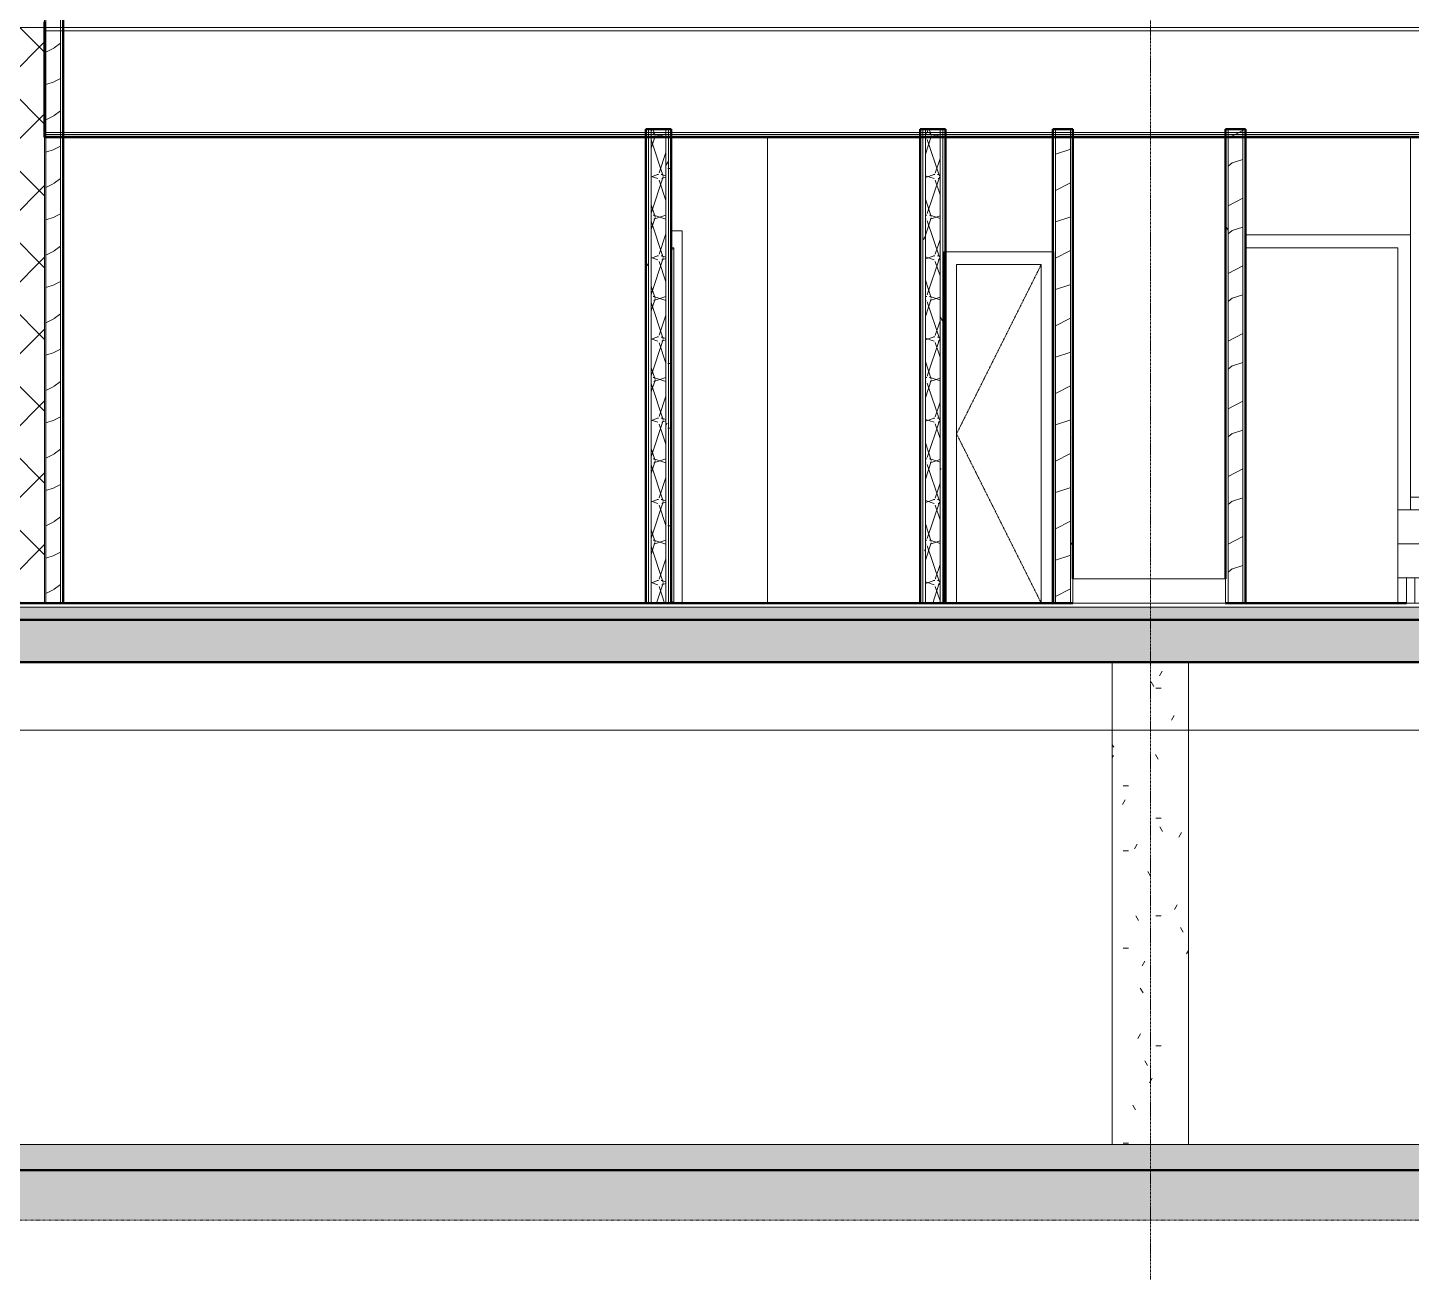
# Model space of a CAD drawing. Header units: inches. Extents: x 9609 to 15463, y -232 to 527.
# Drawn here: x 10238 to 10564.8, y -159.8 to 136 of the extents above; entities that cross this region are included whole.
import ezdxf

# ---------------------------------------------------------------- set-up
doc = ezdxf.new("R2010")
doc.units = ezdxf.units.IN
doc.header["$MEASUREMENT"] = 0
for name, pattern in [('Aligning Line 1_8_', [0.25, 0.125, -0.125]), ('Dash 1_16_', [0.125, 0.0625, -0.0625]), ('Grid Line 1_2_', [0.875, 0.5, -0.125, 0.125, -0.125])]:
    doc.linetypes.add(name, pattern=pattern)
for name, color, linetype, lineweight in [('0-1', 7, 'Continuous', 5), ('0-3', 7, 'Continuous', 13), ('A-DOOR-2', 250, 'Dash 1_16_', 9), ('A-DOOR-FRAM-1', 250, 'Continuous', 9), ('A-DOOR-FRAM-2', 50, 'Continuous', 20), ('A-FLOR-1', 192, 'Continuous', 50), ('A-FLOR-LEVL-1', 51, 'Grid Line 1_2_', 9), ('A-FLOR-MCUT', 51, 'Continuous', 13), ('A-FLOR-PATT-1', 8, 'Continuous', 9), ('A-WALL-1', 7, 'Continuous', 13), ('A-WALL-2', 10, 'Continuous', 50), ('A-WALL-PATT-1', 250, 'Continuous', 9), ('A-WALL-PATT-2', 253, 'Continuous', 9), ('A-WALL-PATT-4', 252, 'Continuous', 9), ('C-BLDG-PADS-1', 253, 'Continuous', 9), ('C-BLDG-PADS-2', 7, 'Continuous', 13), ('C-TOPO', 7, 'Continuous', 9), ('C-TOPO-1', 10, 'Continuous', 50), ('C-TOPO-2', 250, 'Continuous', 9), ('G-ANNO-SYMB', 111, 'Aligning Line 1_8_', 9), ('G-ANNO-SYMB-2', 147, 'Aligning Line 1_8_', 9), ('I-FURN-1', 250, 'Continuous', 9), ('I-WALL-1', 10, 'Continuous', 50), ('I-WALL-2', 7, 'Continuous', 13), ('P-SANR-FIXT-1', 250, 'Continuous', 9), ('S-COLS', 52, 'Continuous', 9), ('S-GRID-1', 1, 'Grid Line 1_2_', 9)]:
    doc.layers.add(name, color=color, linetype=linetype, lineweight=lineweight)
pattern_1 = [(0, (10995.947, 72), (30.72, 7.68), [1.267, -21.773, 1.267, -21.773, -122.88]), (0, (10995.947, 72), (30.72, 7.68), [-46.08, 1.267, -44.813, 1.267, -21.773, -53.76]), (0, (10995.947, 72), (30.72, 7.68), [-115.2, 1.267, -14.093, 1.267, -37.133]), (120, (11007.467, 75.84), (-22.011075, 22.7643), [1.267, -21.773, 1.267, -21.773, -122.88]), (120, (11007.467, 75.84), (-22.011075, 22.7643), [-46.08, 1.267, -44.813, 1.267, -21.773, -53.76]), (120, (11007.467, 75.84), (-22.011075, 22.7643), [-115.2, 1.267, -14.093, 1.267, -37.133]), (240, (11011.307, 91.2), (-8.708925, -30.4443), [1.267, -21.773, 1.267, -21.773, -122.88]), (240, (11011.307, 91.2), (-8.708925, -30.4443), [-46.08, 1.267, -44.813, 1.267, -21.773, -53.76]), (240, (11011.307, 91.2), (-8.708925, -30.4443), [-115.2, 1.267, -14.093, 1.267, -37.133])]
pattern_2 = [(216.87, (11002.345, 87.994), (47.980943, 31.987086), [7.997, -71.971]), (206.565, (11011.941, 83.196), (-15.993714, -15.99413), [17.881, -17.881]), (198.435, (11011.941, 75.199), (-31.98674, -15.99388), [10.115, -40.461])]
pattern_3 = [(50, (10995.947, 72), (27.5427, -2.4099), [2.88, -31.68]), (355, (10995.947, 72), (-5.32784, 28.8843), [2.304, -25.344]), (100.451, (10998.243, 71.8), (22.2153, 26.4739), [2.448, -26.924]), (46.184, (10995.947, 79.68), (40.9819, -6.3564), [4.32, -47.52]), (96.636, (10999.363, 79.15), (35.8907, 37.4062), [3.671, -40.386]), (351.184, (10995.947, 79.68), (35.891, 37.4062), [3.456, -38.016]), (21, (10999.787, 77.76), (22.92104, -15.46073), [2.88, -31.68]), (326, (10999.787, 77.76), (9.3435, 27.84574), [2.304, -25.344]), (71.451, (11001.697, 76.472), (32.2648, 12.3844), [2.448, -26.924]), (37.5, (10995.947, 72), (0.466855, 12.78271), [1.267, -23.77, 1.267, -24.461, -25.44]), (37.5, (10995.947, 72), (0.466855, 12.78271), [-50.765, 1.267, -24.173]), (7.5, (10995.947, 72), (10.10159, 15.14509), [1.267, -13.402, 1.267, -23.194, -9.696]), (7.5, (10995.947, 72), (10.10159, 15.14509), [-39.13, 1.267, -8.429]), (327.5, (10987.384, 72), (20.49916, -0.86578), [1.267, -8.333, 1.267, -28.685, -39.744]), (327.5, (10987.384, 72), (20.49916, -0.86578), [-39.552, 1.267, -38.477]), (317.5, (10983.544, 72), (22.39478, 3.8443), [1.267, -11.213, 1.267, -18.624, -28.224]), (317.5, (10983.544, 72), (22.39478, 3.8443), [-32.371, 1.267, -26.957])]
pattern_4 = [(161.57, (10996.427, 72.48), (-3.8399538, -1.54e-05), [0, -27.322, 3.034, 0]), (18.43, (10995.467, 72.48), (-3.8399538, 1.54e-05), [0, -27.322, 3.034, 0]), (108.43, (10996.427, 72.48), (1.919622, -9.6005246), [9.106, -21.25]), (71.57, (10995.467, 72.48), (1.919622, 9.6005246), [9.106, -21.25])]

# ---------------------------------------------------------------- blocks, each defined once
blk = doc.blocks.new('CTR - 2nd Phase_rvt-1-BUILDING SECTION - EAST_WEST - LOOKING NORTH')
at = {"layer": 'A-FLOR-LEVL-1'}
for p, q in [((9609.49, 136), (12558.48, 136)), ((9609.49, 0), (12558.48, 0)), ((9609.49, -30), (12558.48, -30)), ((9609.49, -128), (12558.48, -128))]:
    blk.add_line(p, q, dxfattribs=at)
blk = doc.blocks.new('Interior_barn_door_18732 - Interior_barn_door_18732-1656080-BUILDING SECTION - EAST_WEST - LOOKING NORTH')
at = {"layer": 'A-DOOR-FRAM-1'}
for p, q in [((10564.66, 87), (10525.66, 87)), ((10564.66, 25), (10564.66, 87)), ((10525.66, 84), (10561.66, 84)), ((10561.66, 84), (10561.66, 22)), ((10561.66, 6), (10561.66, 0))]:
    blk.add_line(p, q, dxfattribs=at)
blk = doc.blocks.new('Shower Base-3D - 36_ x 36_-1585791-BUILDING SECTION - EAST_WEST - LOOKING NORTH')
at = {"layer": 'P-SANR-FIXT-1'}
for p, q in [((10484.91, 5.75), (10520.91, 5.75)), ((10484.91, 0), (10484.91, 5.75)), ((10520.91, 5.75), (10520.91, 0)), ((10520.91, 0), (10484.91, 0))]:
    blk.add_line(p, q, dxfattribs=at)
blk = doc.blocks.new('Single-Flush - CLOSET-1720256-BUILDING SECTION - EAST_WEST - LOOKING NORTH')
at = {"layer": 'A-DOOR-2'}
for p in [(10477.41, 80), (10477.41, 0)]:
    blk.add_line(p, (10457.41, 40), dxfattribs=at)
at = {"layer": 'A-DOOR-FRAM-2'}
for p, q in [((10480.41, 83), (10454.41, 83)), ((10454.41, 83), (10454.41, 0)), ((10480.41, 0), (10480.41, 83)), ((10457.41, 0), (10457.41, 80)), ((10457.41, 80), (10477.41, 80)), ((10477.41, 80), (10477.41, 0)), ((10454.41, 0), (10457.41, 0)), ((10477.41, 0), (10480.41, 0))]:
    blk.add_line(p, q, dxfattribs=at)
blk = doc.blocks.new('Bed-Standard - Queen 60_ x 79_-1433484-BUILDING SECTION - EAST_WEST - LOOKING NORTH')
at = {"layer": 'I-FURN-1'}
for p, q in [((10618.66, 25), (10564.66, 25)), ((10564.66, 24), (10564.66, 25)), ((10564.66, 22), (10564.66, 24)), ((10618.66, 25), (10618.66, 24)), ((10618.66, 24), (10618.66, 22)), ((10561.66, 22), (10561.66, 14)), ((10561.66, 22), (10562.66, 22)), ((10562.66, 22), (10620.66, 22)), ((10620.66, 22), (10621.66, 22)), ((10621.66, 14), (10621.66, 22)), ((10561.66, 14), (10561.66, 6)), ((10561.66, 14), (10562.66, 14)), ((10562.66, 14), (10561.66, 14)), ((10562.66, 14), (10620.66, 14)), ((10620.66, 14), (10562.66, 14)), ((10620.66, 14), (10621.66, 14)), ((10621.66, 14), (10620.66, 14)), ((10621.66, 6), (10621.66, 14)), ((10562.66, 6), (10561.66, 6)), ((10620.66, 6), (10562.66, 6)), ((10563.66, 6), (10563.66, 0)), ((10565.66, 0), (10565.66, 6)), ((10617.66, 6), (10617.66, 0)), ((10619.66, 0), (10619.66, 6)), ((10621.66, 6), (10620.66, 6)), ((10565.66, 0), (10563.66, 0)), ((10619.66, 0), (10617.66, 0))]:
    blk.add_line(p, q, dxfattribs=at)
blk = doc.blocks.new('CTR - 1st Phase - Unit Layouts_rvt-1-BUILDING SECTION - EAST_WEST - LOOKING NORTH')
at = {"layer": 'A-WALL-PATT-1'}
h = blk.add_hatch(dxfattribs=at)
h.set_pattern_fill('FP_1', color=256, style=0, pattern_type=2)
h.set_pattern_definition(pattern_1)
h.paths.add_polyline_path([(10484.91, 0), (10484.91, 112), (10484.29, 112), (10484.29, 0)], flags=0)
h = blk.add_hatch(dxfattribs=at)
h.set_pattern_fill('FP_1', color=256, style=0, pattern_type=2)
h.set_pattern_definition(pattern_1)
h.paths.add_polyline_path([(10521.54, 0), (10521.54, 112), (10520.91, 112), (10520.91, 0)], flags=0)
h = blk.add_hatch(dxfattribs=at)
h.set_pattern_fill('FP_1', color=256, style=0, pattern_type=2)
h.set_pattern_definition(pattern_1)
h.paths.add_polyline_path([(10525.04, 0), (10525.66, 0), (10525.66, 112), (10525.04, 112), (10525.04, 1.29)], flags=0)
at = {"layer": 'A-WALL-PATT-2'}
h = blk.add_hatch(dxfattribs=at)
h.set_pattern_fill('FP_3', color=256, style=0, pattern_type=2)
h.set_pattern_definition(pattern_2)
h.paths.add_polyline_path([(10484.29, 0), (10484.29, 112), (10480.79, 112), (10480.79, 0), (10481.21, 0)], flags=0)
h = blk.add_hatch(dxfattribs=at)
h.set_pattern_fill('FP_3', color=256, style=0, pattern_type=2)
h.set_pattern_definition(pattern_2)
h.paths.add_polyline_path([(10525.04, 0), (10525.04, 112), (10521.54, 112), (10521.54, 0), (10524.26, 0)], flags=0)
at = {"layer": 'A-WALL-1'}
for p, q in [((10480.79, 112), (10480.79, 0)), ((10484.29, 112), (10484.29, 0)), ((10521.54, 112), (10521.54, 0)), ((10525.04, 112), (10525.04, 0)), ((10564.66, 87), (10564.66, 110.12))]:
    blk.add_line(p, q, dxfattribs=at)
at = {"layer": 'A-WALL-2'}
for p, q in [((10480.16, 112), (10480.16, 0)), ((10484.91, 112), (10480.16, 112)), ((10484.91, 5.75), (10484.91, 112)), ((10520.91, 112), (10520.91, 5.75)), ((10525.66, 112), (10520.91, 112)), ((10525.66, 0), (10525.66, 112)), ((10480.16, 0), (10484.91, 0)), ((10520.91, 0), (10525.66, 0))]:
    blk.add_line(p, q, dxfattribs=at)
at = {"layer": '0-3'}
for name in ['Interior_barn_door_18732 - Interior_barn_door_18732-1656080-BUILDING SECTION - EAST_WEST - LOOKING NORTH', 'Single-Flush - CLOSET-1720256-BUILDING SECTION - EAST_WEST - LOOKING NORTH', 'Bed-Standard - Queen 60_ x 79_-1433484-BUILDING SECTION - EAST_WEST - LOOKING NORTH', 'Shower Base-3D - 36_ x 36_-1585791-BUILDING SECTION - EAST_WEST - LOOKING NORTH']:
    blk.add_blockref(name, (0, 0), dxfattribs=at)
blk = doc.blocks.new('CTR  - Topography_rvt-1-BUILDING SECTION - EAST_WEST - LOOKING NORTH')
at = {"layer": 'C-BLDG-PADS-1'}
h = blk.add_hatch(dxfattribs=at)
h.set_pattern_fill('FP_2', color=256, style=0, pattern_type=2)
h.set_pattern_definition(pattern_3)
h.paths.add_polyline_path([(12082.19, -134), (12082.19, -128), (9896.19, -128), (9896.19, -134), (12031.2, -134)], flags=0)
at = {"layer": 'C-TOPO'}
h = blk.add_hatch(dxfattribs=at)
h.set_pattern_fill('FP_16', color=256, style=0, pattern_type=2)
h.set_pattern_definition([(0, (10995.947, 72), (24, 24), [24, -24]), (0, (10995.947, 81), (24, 24), [24, -24]), (0, (10995.947, 90), (24, 24), [24, -24]), (90, (10998.947, 93), (-24, 24), [24, -24]), (90, (11007.947, 93), (-24, 24), [24, -24]), (90, (11016.947, 93), (-24, 24), [24, -24])])
h.paths.add_polyline_path([(12070.19, -145.89), (12070.19, -134.01), (9908.19, -134.01), (9908.19, -145.89), (12031.2, -145.89)], flags=0)
at = {"layer": 'A-FLOR-LEVL-1'}
for p, q in [((9609.49, 0), (12558.48, 0)), ((9609.49, -128), (12558.48, -128))]:
    blk.add_line(p, q, dxfattribs=at)
at = {"layer": 'C-BLDG-PADS-2'}
for p, q in [((12082.19, -128), (9896.19, -128)), ((9896.19, -134), (12082.19, -134))]:
    blk.add_line(p, q, dxfattribs=at)
at = {"layer": 'C-TOPO-1'}
blk.add_line((9908.19, -134.01), (11374.71, -134.01), dxfattribs=at)
at = {"layer": 'C-TOPO-2'}
blk.add_line((11374.71, -134.01), (9908.19, -134.01), dxfattribs=at)
at = {"layer": 'G-ANNO-SYMB-2'}
blk.add_line((9742.88, 0), (12461.76, 0), dxfattribs=at)
blk = doc.blocks.new('HOLLOW METAL - UNIT DOOR-V31-BUILDING SECTION - EAST_WEST - LOOKING NORTH')
at = {"layer": 'A-DOOR-2'}
for p, q in [((10390.59, 84), (10389.99, 83.3)), ((10389.99, 0.7), (10390.59, 0))]:
    blk.add_line(p, q, dxfattribs=at)
at = {"layer": 'A-DOOR-FRAM-1'}
for p, q in [((10389.99, 84), (10390.59, 84)), ((10390.59, 84), (10390.59, 0))]:
    blk.add_line(p, q, dxfattribs=at)
blk = doc.blocks.new('CTR - 1st Phase - Common Walls_rvt-1-BUILDING SECTION - EAST_WEST - LOOKING NORTH')
at = {"layer": 'A-WALL-PATT-1'}
h = blk.add_hatch(dxfattribs=at)
h.set_pattern_fill('FP_1', color=256, style=0, pattern_type=2)
h.set_pattern_definition(pattern_1)
h.paths.add_polyline_path([(10246.36, 0), (10246.36, 398), (10245.74, 398), (10245.74, 0)], flags=0)
h = blk.add_hatch(dxfattribs=at)
h.set_pattern_fill('FP_1', color=256, style=0, pattern_type=2)
h.set_pattern_definition(pattern_1)
h.paths.add_polyline_path([(10384.33, 0), (10384.61, 0), (10384.61, 112), (10383.99, 112), (10383.99, 0)], flags=0)
h = blk.add_hatch(dxfattribs=at)
h.set_pattern_fill('FP_1', color=256, style=0, pattern_type=2)
h.set_pattern_definition(pattern_1)
h.paths.add_polyline_path([(10388.74, 0), (10389.36, 0), (10389.36, 112), (10388.74, 112), (10388.74, 1.29)], flags=0)
h = blk.add_hatch(dxfattribs=at)
h.set_pattern_fill('FP_1', color=256, style=0, pattern_type=2)
h.set_pattern_definition(pattern_1)
h.paths.add_polyline_path([(10389.99, 0), (10389.99, 112), (10389.36, 112), (10389.36, 0)], flags=0)
h = blk.add_hatch(dxfattribs=at)
h.set_pattern_fill('FP_1', color=256, style=0, pattern_type=2)
h.set_pattern_definition(pattern_1)
h.paths.add_polyline_path([(10450.04, 0), (10450.04, 112), (10449.41, 112), (10449.41, 0)], flags=0)
h = blk.add_hatch(dxfattribs=at)
h.set_pattern_fill('FP_1', color=256, style=0, pattern_type=2)
h.set_pattern_definition(pattern_1)
h.paths.add_polyline_path([(10454.16, 0), (10454.16, 112), (10453.54, 112), (10453.54, 0)], flags=0)
h = blk.add_hatch(dxfattribs=at)
h.set_pattern_fill('FP_1', color=256, style=0, pattern_type=2)
h.set_pattern_definition(pattern_1)
h.paths.add_polyline_path([(10454.79, 0), (10454.79, 112), (10454.16, 112), (10454.16, 0)], flags=0)
at = {"layer": 'A-WALL-PATT-2'}
h = blk.add_hatch(dxfattribs=at)
h.set_pattern_fill('FP_3', color=256, style=0, pattern_type=2)
h.set_pattern_definition(pattern_2)
h.paths.add_polyline_path([(10242.24, 0), (10245.74, 0), (10245.74, 398), (10242.24, 398), (10242.24, 1.29)], flags=0)
h = blk.add_hatch(dxfattribs=at)
h.set_pattern_fill('FP_17', color=256, style=0, pattern_type=2)
h.set_pattern_definition(pattern_4)
h.paths.add_polyline_path([(10388.74, 0), (10388.74, 112), (10385.24, 112), (10385.24, 0)], flags=0)
h = blk.add_hatch(dxfattribs=at)
h.set_pattern_fill('FP_17', color=256, style=0, pattern_type=2)
h.set_pattern_definition(pattern_4)
h.paths.add_polyline_path([(10450.04, 0), (10453.54, 0), (10453.54, 112), (10450.04, 112), (10450.04, 1.29)], flags=0)
at = {"layer": 'A-WALL-PATT-4'}
h = blk.add_hatch(dxfattribs=at)
h.set_pattern_fill('FP_19', color=256, style=0, pattern_type=2)
h.set_pattern_definition([(45, (10995.947, 72), (-8.48528, 8.48528), []), (135, (10995.947, 72), (-8.48528, -8.48528), [])])
h.paths.add_polyline_path([(10241.99, 0), (10241.99, 398), (10233.99, 398), (10233.99, 0), (10239.02, 0)], flags=0)
at = {"layer": 'A-FLOR-LEVL-1'}
for p, q in [((9609.49, 136), (12558.48, 136)), ((9609.49, 0), (12558.48, 0)), ((9609.49, -30), (12558.48, -30)), ((9609.49, -128), (12558.48, -128))]:
    blk.add_line(p, q, dxfattribs=at)
at = {"layer": 'A-WALL-1'}
for p, q in [((10241.99, 398), (10241.99, 0)), ((10242.24, 398), (10242.24, 0)), ((10245.74, 398), (10245.74, 0)), ((10384.61, 112), (10384.61, 0)), ((10385.24, 112), (10385.24, 0)), ((10388.74, 112), (10388.74, 0)), ((10389.36, 112), (10389.36, 0)), ((10449.41, 0), (10449.41, 112)), ((10450.04, 0), (10450.04, 112)), ((10453.54, 0), (10453.54, 112)), ((10454.16, 0), (10454.16, 112))]:
    blk.add_line(p, q, dxfattribs=at)
at = {"layer": 'A-WALL-2'}
for p, q in [((10246.36, 0), (10246.36, 398)), ((10233.99, 0), (10246.36, 0))]:
    blk.add_line(p, q, dxfattribs=at)
at = {"layer": 'G-ANNO-SYMB-2'}
blk.add_line((9706.21, 0), (12461.76, 0), dxfattribs=at)
at = {"layer": 'I-WALL-1'}
for p, q in [((10389.99, 112), (10383.99, 112)), ((10383.99, 112), (10383.99, 0)), ((10389.99, 0), (10389.99, 112)), ((10454.79, 112), (10448.79, 112)), ((10448.79, 112), (10448.79, 0)), ((10454.79, 0), (10454.79, 112)), ((10383.99, 0), (10389.99, 0)), ((10448.79, 0), (10454.79, 0))]:
    blk.add_line(p, q, dxfattribs=at)
at = {"layer": 'I-WALL-2'}
for p, q in [((10412.79, 110.12), (10412.79, 0)), ((10389.99, 88), (10392.59, 88)), ((10392.59, 88), (10392.59, 0))]:
    blk.add_line(p, q, dxfattribs=at)
at = {"layer": '0-3'}
blk.add_blockref('HOLLOW METAL - UNIT DOOR-V31-BUILDING SECTION - EAST_WEST - LOOKING NORTH', (0, 0), dxfattribs=at)
blk = doc.blocks.new('Concrete-Rectangular-Column - ONE-V4-BUILDING SECTION - EAST_WEST - LOOKING NORTH')
at = {"layer": 'S-COLS'}
h = blk.add_hatch(dxfattribs=at)
h.set_pattern_fill('FP_1', color=256, style=0, pattern_type=2)
h.set_pattern_definition(pattern_1)
h.paths.add_polyline_path([(10512.19, -128), (10512.19, -14), (10494.19, -14), (10494.19, -128)], flags=0)
for p, q in [((10494.19, -14), (10494.19, -128)), ((10512.19, -128), (10512.19, -14))]:
    blk.add_line(p, q, dxfattribs=at)

msp = doc.modelspace()

# ---------------------------------------------------------------- hatches: boundary and pattern name
at = {"layer": 'A-FLOR-PATT-1'}
h = msp.add_hatch(dxfattribs=at)
h.set_pattern_fill('FP_1', color=256, style=0, pattern_type=2)
h.set_pattern_definition(pattern_1)
h.paths.add_polyline_path([(11856.7894, 110.125), (11856.7894, 110.75), (11285.2894, 110.75), (11285.2894, 110.125), (11772.8699, 110.125)], flags=0)
h.paths.add_polyline_path([(11277.733, 110.125), (11278.0394, 110.125), (11278.0394, 110.75), (11255.6394, 110.75), (11255.6394, 110.125), (11277.2894, 110.125)], flags=0)
h.paths.add_polyline_path([(10843.1394, 110.125), (10843.1394, 110.75), (10820.7394, 110.75), (10820.7394, 110.125), (10842.5144, 110.125)], flags=0)
h.paths.add_polyline_path([(10812.8644, 110.125), (10813.4894, 110.125), (10813.4894, 110.75), (10241.9894, 110.75), (10241.9894, 110.125), (10804.1239, 110.125)], flags=0)
h = msp.add_hatch(dxfattribs=at)
h.set_pattern_fill('FP_1', color=256, style=0, pattern_type=2)
h.set_pattern_definition(pattern_1)
h.paths.add_polyline_path([(11837.4529, -4), (11856.7894, -3.9617), (11856.7894, -1), (11285.2894, -1), (11285.2894, -4), (11832.071, -4)], flags=0)
h.paths.add_polyline_path([(10793.3601, -4), (10813.4894, -3.9617), (10813.4894, -1), (10085.8034, -1), (10085.8034, -4), (10782.5962, -4)], flags=0)
h = msp.add_hatch(dxfattribs=at)
h.set_pattern_fill('FP_2', color=256, style=0, pattern_type=2)
h.set_pattern_definition(pattern_3)
h.paths.add_polyline_path([(11842.8348, -14), (11860.7894, -14), (11860.7894, -4), (11279.7894, -4), (11279.7894, -14), (11837.4529, -14)], flags=0)
h.paths.add_polyline_path([(10814.8878, -14), (10818.9894, -14), (10818.9894, -4), (10085.8034, -4), (10085.8034, -14), (10804.1239, -14)], flags=0)

# ---------------------------------------------------------------- linework, layer by layer
at = {"layer": 'A-FLOR-1'}
for p, q in [((10241.9894, 137.375), (10241.9894, 110.125)), ((10241.9894, 110.125), (10812.8644, 110.125)), ((10484.9144, 0), (10085.8034, 0)), ((10563.6644, 0), (10520.9144, 0)), ((10813.4894, -4), (10085.8034, -4)), ((10085.8034, -14), (10818.9894, -14))]:
    msp.add_line(p, q, dxfattribs=at)
at = {"layer": 'A-FLOR-LEVL-1'}
for p, q in [((9610.2403, 136), (12557.7313, 136)), ((9610.2403, 0), (12557.7313, 0)), ((9610.2403, -30), (12557.7313, -30)), ((9610.2403, -128), (12557.7313, -128))]:
    msp.add_line(p, q, dxfattribs=at)
at = {"layer": 'A-FLOR-MCUT'}
for p, q in [((10848.6394, 135.25), (10241.9894, 135.25)), ((10843.1394, 111.25), (10241.9894, 111.25)), ((10813.4894, 110.75), (10241.9894, 110.75)), ((10813.4894, -1), (10085.8034, -1))]:
    msp.add_line(p, q, dxfattribs=at)
at = {"layer": 'G-ANNO-SYMB'}
for p, q in [((9706.2119, 0), (12461.7559, 0)), ((9706.2403, -145.8387), (12461.7559, -145.8387))]:
    msp.add_line(p, q, dxfattribs=at)
at = {"layer": 'S-GRID-1'}
msp.add_line((10503.1894, -159.8356), (10503.1894, 470.5), dxfattribs=at)

# ---------------------------------------------------------------- block references
at = {"layer": '0-1'}
for name in ['CTR - 2nd Phase_rvt-1-BUILDING SECTION - EAST_WEST - LOOKING NORTH', 'CTR - 1st Phase - Common Walls_rvt-1-BUILDING SECTION - EAST_WEST - LOOKING NORTH', 'CTR  - Topography_rvt-1-BUILDING SECTION - EAST_WEST - LOOKING NORTH', 'CTR - 1st Phase - Unit Layouts_rvt-1-BUILDING SECTION - EAST_WEST - LOOKING NORTH']:
    msp.add_blockref(name, (0, 0), dxfattribs=at)
at = {"layer": 'S-COLS'}
msp.add_blockref('Concrete-Rectangular-Column - ONE-V4-BUILDING SECTION - EAST_WEST - LOOKING NORTH', (0, 0), dxfattribs=at)

doc.saveas('drawing.dxf')
